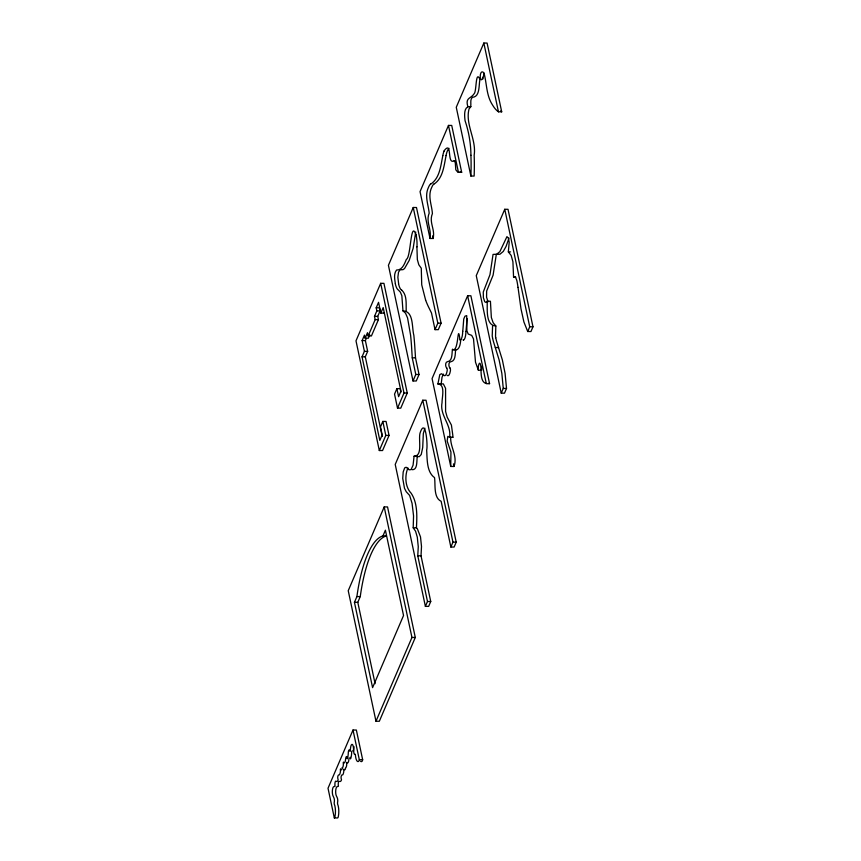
<?xml version="1.0" encoding="UTF-8"?>
<svg xmlns="http://www.w3.org/2000/svg" width="861" height="861" viewBox="0 0 861 861"><rect width="100%" height="100%" fill="white"/><g stroke="black" fill="none" stroke-linecap="round" stroke-linejoin="round"><path stroke-width="1.29" d="M462.766 331.399L463.745 318.99L464.983 316.181L466.705 315.61L466.877 330.71L468.201 334.036L471.699 335.381L473.507 338.857L475.498 362.212L478.415 370.252L481.665 370.262L481.719 366.312M466.016 331.41L467.103 318.624M402.97 310.864C413.969 311.295 411.709 327.567 413.84 335.284A113.77 34.537 -89.7 0 1 414.744 345.799L415.508 357.864L419.049 374.503L416.261 380.992L413.011 380.971L415.788 374.481L412.258 357.853L411.504 345.778A113.77 34.537 -89.7 0 0 410.6 335.252L407.554 317.881L405.531 313.2L402.97 310.864L401.85 295.7L400.387 292.17L398.363 290.006A15.487 4.703 -89.7 0 1 395.307 283.732M406.22 310.875C405.918 303.965 407.296 295.172 401.624 290.017M515.728 277.134L513.565 277.124L512.919 261.744L511.154 255.426L508.345 251.896L509.195 242.242L508.324 238.045L506.935 236.646L499.854 251.67L496.679 254.221L493.052 254.415L489.974 274.67L483.269 292.04L483.387 297.68L484.775 301.78L485.862 302.372L487.165 301.232L490.426 301.253L491.351 317.494L493.149 322.714L495.839 326.007L495.527 336.35A15.735 4.779 -89.7 0 0 495.775 337.716M416.907 246.827L417.348 259.602L418.823 264.79L421.277 268.223L421.729 284.851L425.646 300.188M424.904 428.208L423.332 433.513L422.708 447.516L421.223 454.533L419.232 456.696L414.076 456.201L413.065 465.22L411.031 469.643L409.083 469.794L406.144 467.222L404.681 467.889L403.185 471.989L402.733 478.415L404.487 488.284L406.252 491.76L409.621 495.419L412.064 503.341L413.56 515.9L413.194 527.793L415.562 531.215L417.294 537.135L418.263 546.703L417.768 555.775L427.486 601.495L425.388 606.37L428.649 606.381L430.737 601.516L421.018 555.797L421.503 546.466L420.502 536.898L417.327 528.697L416.444 527.804L413.194 527.793M417.337 456.222C416.466 460.075 417.972 470.171 412.107 469.686M487.165 301.232C487.552 308.755 485.324 325.393 495.839 326.007M460.721 339.664C460.452 344.389 459.225 352.569 452.445 349.362C451.756 353.247 452.746 361.082 447.451 361.706C445.223 361.878 445.137 366.485 446.687 368.013M455.695 349.383C455.006 353.268 455.996 360.867 450.841 361.749C448.43 361.642 448.387 366.517 449.937 368.034M450.723 436.968C449.905 446.891 457.934 455.878 453.995 466.479L450.744 466.458L450.938 452.047L447.15 441.026L447.817 436.366L449.614 437.334L452.864 437.356L452.832 435.408L451.412 425.065L447.182 417.165L445.589 411.472L445.578 388.333L443.318 383.877L437.905 383.984L439.799 374.589L441.521 373.728L443.845 375.461M441.166 383.995L442.027 377.269L443.49 374.094M416.444 527.804C417.015 516.363 417.746 503.039 411.138 493.202C405.057 486.928 404.616 475.724 407.931 467.91M484.291 73.357C479.749 90.62 478.285 66.824 483.947 72.916C486.917 83.528 486.174 95.388 492.524 104.977A78.534 23.839 -89.7 0 0 498.454 111.801L501.705 111.833L487.089 43.061L483.839 43.05L456.265 107.27L470.881 176.042L474.131 176.064A78.566 23.85 -89.7 0 0 474.163 155.271C476.617 139.245 464.951 124.414 469.073 108.809C472.818 106.043 468.922 100.64 472.377 97.315C480.449 96.895 478.533 84.518 480.104 78.781M442.823 155.647C440.724 165.549 439.853 178.324 430.554 184.222M446.073 155.669C443.975 165.56 443.114 178.345 433.804 184.232M492.578 325.996L492.223 335.994A14.088 4.273 -89.7 0 0 492.331 336.673A17.575 5.338 -89.7 0 0 492.589 338.05M415.734 232.039L413.14 248.366L409.19 260.42L404.519 268.567L402.991 269.665L400.096 269.816L398.503 272.205L397.868 277.274L398.611 283.613M447.58 150.492L448.979 148.307M400.882 392.11L400.15 388.666L396.899 388.655L394.542 394.134L397.513 408.125L400.763 408.146L407.253 393.036L383.931 283.344L380.68 283.323L355.991 340.827L379.314 450.529L382.564 450.54L389.054 435.44L386.072 421.449L382.822 421.427L380.476 426.916L382.176 434.934L379.819 440.412L362.05 356.82L364.407 351.342L362.126 340.59L364.472 335.112L365.129 338.179L368.379 338.19L369.789 334.907M425.646 300.209A113.76 34.537 -89.7 0 0 428.337 306.559L431.501 313.017L435.042 329.645L438.292 329.666L441.08 323.176L416.487 207.512L413.237 207.49L388.419 265.306L413.011 380.971M455.049 161.276L454.253 160.63L455.297 162.761L455.803 169.8L457.761 172.168A36.474 11.075 -89.7 0 0 458.429 172.275L461.679 172.297L451.724 125.437L448.473 125.426L420.05 191.626L430.016 238.475L433.266 238.486A36.453 11.064 -89.7 0 0 433.46 236.355C434.504 228.456 428.961 221.718 432.405 213.636C431.878 204.864 427.4 195.953 431.835 187.171A19.932 6.049 -89.7 0 1 433.793 184.05M376.192 307.818L379.443 307.829L380.099 310.896L377.742 316.385L378.431 319.625L371.425 335.951L368.174 335.941L375.181 319.614L374.492 316.374L376.849 310.886L376.192 307.818L378.549 302.329L380.831 313.081L384.081 313.092M365.129 338.179L367.486 332.69L368.174 335.941M382.241 436.505L365.301 356.831L367.658 351.353L365.376 340.612L366.312 338.416M380.831 313.081L383.188 307.592L400.957 391.195L398.6 396.673L396.899 388.655M379.314 450.529L385.803 435.418L382.822 421.427M397.513 408.125L404.003 393.025L380.68 283.323M435.042 329.645L437.829 323.166L413.237 207.49M414.076 456.201C423.3 456.082 417.886 438.604 420.243 432.459C425.829 416.778 427.906 446.579 426.658 450.023C427.271 459.053 426.507 471.968 434.536 477.629C435.591 484.743 433.363 497.733 441.144 501.306L450.863 547.036L454.113 547.047L456.212 542.172L426.044 400.236L422.783 400.225L395.221 464.434L425.388 606.37M488.564 383.36L489.565 383.629L470.892 295.775L467.631 295.753L432.071 378.603L450.744 466.458M518.021 287.37L521.013 308.948L523.918 322.003L527.707 331.507L530.957 331.528L532.981 326.803L508.012 209.298L504.761 209.288L476.262 275.649L501.242 393.154L504.492 393.165L506.516 388.451L505.095 373.426L502.372 359.963L497.238 343.378A39.348 11.946 -89.7 0 1 495.742 337.781M384.2 506.925L348.231 590.7L375.977 721.238L379.335 721.249L415.293 637.484L387.547 506.935L384.2 506.925L411.945 637.463L375.977 721.238M354.441 602.302L356.895 596.587A102.47 31.104 -89.7 0 1 382.951 535.908L385.405 530.193L403.54 615.518L372.587 687.627L354.441 602.302L357.789 602.313L360.253 596.598A102.47 31.104 -89.7 0 1 386.298 535.929L382.951 535.908M360.565 761.232A8.954 2.723 -89.7 0 0 361.964 761.382A3.735 1.13 -89.7 0 0 362.664 759.725L356.357 730.042L353.01 730.02L328.019 788.245L334.326 817.939L337.673 817.95A3.735 1.13 -89.7 0 0 338.373 816.314A8.954 2.723 -89.7 0 0 337.587 804.013L337.544 802.452A2.303 0.7 -89.7 0 0 337.706 801.548L337.727 801.397A2.314 0.7 -89.7 0 0 337.749 800.795A3.304 1.001 -89.7 0 0 337.372 798.125A27.552 8.362 -89.7 0 0 336.403 795.973A4.897 1.485 -89.7 0 1 335.79 789.892A5.177 1.571 -89.7 0 1 337.178 786.663A43.846 13.313 -89.7 0 0 338.427 786.254A3.444 1.044 -89.7 0 1 338.362 782.778A2.981 0.904 -89.7 0 1 338.793 781.39M501.242 393.154L503.265 388.429L501.845 373.405L499.122 359.952L493.988 343.356A42.146 12.797 -89.7 0 1 492.567 338.093M527.707 331.507L529.73 326.793L504.761 209.288M450.863 547.036L452.961 542.161L422.783 400.225M509.023 238.034L506.074 246.407L503.287 251.444L499.929 254.232L496.302 254.425L493.095 275.186L486.669 290.986L486.573 297.185L488.026 301.802M347.231 758.659L347.241 758.638A6.21 1.883 -89.7 0 0 347.952 756.227A9.17 2.787 -89.7 0 0 348.296 752.675A2.981 0.904 -89.7 0 1 349.092 749.974A3.444 1.044 -89.7 0 1 350.05 751.352A43.846 13.313 -89.7 0 0 350.599 747.606A5.177 1.571 -89.7 0 1 351.977 744.378A4.897 1.485 -89.7 0 1 353.494 748.349A27.552 8.362 -89.7 0 0 353.785 752.083A3.304 1.001 -89.7 0 0 354.42 754.15A2.314 0.7 -89.7 0 0 354.603 754.279L354.646 754.29A2.303 0.7 -89.7 0 0 354.958 754.064L355.378 754.731A8.954 2.723 -89.7 0 0 358.617 761.361A3.735 1.13 -89.7 0 0 359.317 759.714L353.01 730.02M350.556 758.692L350.588 758.649A6.21 1.883 -89.7 0 0 351.299 756.249A9.17 2.787 -89.7 0 0 351.643 752.697A2.981 0.904 -89.7 0 1 351.826 751.136M513.565 277.124L515.352 276.908L516.761 280.245A18.242 5.532 -89.7 0 1 516.987 281.213A42.146 12.797 -89.7 0 1 518.01 287.391M437.905 383.984C445.621 384.329 441.951 397.459 442.037 402.679C439.487 415.454 451.638 424.581 449.614 437.334M471.096 106.699C463.272 105.3 464.499 115.923 465.08 120.777C468.847 131.862 470.827 143.486 470.935 155.249M489.565 383.629C479.362 385.104 481.59 371.963 480.718 365.57C479.545 359.059 477.607 367.539 478.415 370.252M460.291 340.009L460.474 339.977A8.847 2.691 -89.7 0 0 462.691 331.388M508.345 251.896L510.519 251.907M376.849 310.886L380.099 310.896M374.492 316.374L377.742 316.385M375.181 319.614L378.431 319.625M437.829 323.166L441.08 323.176M529.73 326.793L532.981 326.803M362.126 340.59L365.376 340.612M495.344 347.553L498.594 347.575M364.407 351.342L367.658 351.353M362.05 356.82L365.301 356.831M412.258 357.853L415.508 357.864M415.788 374.481L419.049 374.503M503.265 388.429L506.516 388.451M404.003 393.025L407.253 393.036M385.803 435.418L389.054 435.44M452.961 542.161L456.212 542.172M417.768 555.775L421.018 555.797M356.895 596.587L360.253 596.598M427.486 601.495L430.737 601.516M411.945 637.463L415.293 637.484M359.317 759.714L362.664 759.725M463.487 340.009L463.735 339.987A8.847 2.691 -89.7 0 0 465.941 331.41M454.317 160.684C446.504 165.538 452.66 140.149 444.319 150.481A37.841 11.484 -89.7 0 0 444.05 151.149M452.445 349.362C458.816 353.236 457.385 322.929 459.688 337.727A2.066 0.624 -89.7 0 0 460.172 340.138M460.14 171.737L460.753 172.092A33.138 10.063 -89.7 0 0 461.679 172.286M350.502 758.702L350.416 758.509A2.648 0.807 -89.7 0 0 350.276 757.293M347.112 758.616L347.08 758.541A2.648 0.807 -89.7 0 0 346.8 756.797L346.413 756.539A4.359 1.324 -89.7 0 0 345.519 759.639A3.842 1.162 -89.7 0 1 345.046 761.845A6.823 2.066 -89.7 0 1 344.357 762.889A3.024 0.915 -89.7 0 1 343.485 762.093L343.259 762.631A3.444 1.044 -89.7 0 1 342.312 767.614M452.423 436.742L452.864 437.356M482.558 77.393L483.01 78.954M415.981 234.795C410.503 218.974 411.02 257.536 406.37 259.365C404.444 263.983 402.195 270.354 396.523 270.042C393.563 273.83 394.672 279.222 395.36 283.603M479.76 78.932C475.476 69.945 476.639 91.729 474.153 93.709C470.644 99.047 465.101 97.325 467.846 106.689M483.839 43.05L498.454 111.822M448.473 125.426L458.429 172.275M467.631 295.753L486.314 383.619M432.706 235.882L433.266 238.486M453.435 463.853L453.995 466.479M357.789 602.313L375.095 683.709M343.69 769.314L343.7 769.422A3.024 0.915 -89.7 0 1 343.636 772.382A6.823 2.066 -89.7 0 1 343.098 774.2A3.842 1.162 -89.7 0 1 342.312 774.911A4.359 1.324 -89.7 0 0 341.128 776.654L341.074 777.946A2.648 0.807 -89.7 0 0 341.462 779.366L341.44 779.958A6.21 1.883 -89.7 0 1 340.525 781.357A9.17 2.787 -89.7 0 1 339.578 781.336M346.596 762.437L346.606 762.652A3.444 1.044 -89.7 0 1 345.659 767.625A3.444 1.044 -89.7 0 1 344.066 769.25M354.086 746.756A5.177 1.571 -89.7 0 0 353.946 747.617A43.846 13.313 -89.7 0 1 353.397 751.362A3.444 1.044 -89.7 0 0 353.064 750.372M349.114 758.003A4.359 1.324 -89.7 0 0 348.866 759.65A3.842 1.162 -89.7 0 1 348.393 761.856A6.823 2.066 -89.7 0 1 347.704 762.9A3.024 0.915 -89.7 0 1 346.951 762.437M334.326 817.939A3.735 1.13 -89.7 0 0 335.026 816.293A8.954 2.723 -89.7 0 0 334.24 803.991L334.186 802.441A2.314 0.7 -89.7 0 0 334.402 800.773A3.304 1.001 -89.7 0 0 334.025 798.115A27.552 8.362 -89.7 0 0 333.056 795.951A4.897 1.485 -89.7 0 1 332.443 789.881A5.177 1.571 -89.7 0 1 333.831 786.653A43.846 13.313 -89.7 0 0 335.08 786.233A3.444 1.044 -89.7 0 1 335.015 782.767A2.981 0.904 -89.7 0 1 336.048 781.196A9.17 2.787 -89.7 0 0 337.178 781.347A6.21 1.883 -89.7 0 0 338.093 779.937L338.125 779.399A2.648 0.807 -89.7 0 1 337.727 777.924L337.781 776.644A4.359 1.324 -89.7 0 1 338.965 774.9A3.842 1.162 -89.7 0 0 339.751 774.179A6.823 2.066 -89.7 0 0 340.289 772.371A3.024 0.915 -89.7 0 0 340.353 769.4L340.579 768.862A3.444 1.044 -89.7 0 0 342.312 767.603M416.035 234.666A16.122 4.897 -89.7 0 1 416.993 246.87M401.613 290.125A15.487 4.703 -89.7 0 1 398.557 283.753M442.802 155.593A18.221 5.532 -89.7 0 1 444.039 151.073M446.03 155.561A19.932 6.049 -89.7 0 1 447.559 150.417M430.016 238.475A36.453 11.064 -89.7 0 0 430.166 236.764A26.443 8.029 -89.7 0 0 430.274 235.494C430.661 227.81 425.98 221.105 429.176 213.173C428.369 204.574 424.301 195.77 428.574 187.16A19.932 6.049 -89.7 0 1 430.543 184.039M446.687 367.959A2.066 0.624 -89.7 0 1 447.214 370.327L447.031 371.425A8.922 2.712 -89.7 0 1 443.867 375.278M463.422 340.16A2.066 0.624 -89.7 0 1 463.132 339.708M449.948 367.948A2.088 0.635 -89.7 0 1 450.443 370.542L450.281 371.446A8.922 2.712 -89.7 0 1 447.117 375.288M470.913 155.26A78.566 23.85 -89.7 0 1 470.881 176.042M501.705 111.822A78.534 23.839 -89.7 0 1 500.618 110.983"/></g></svg>
